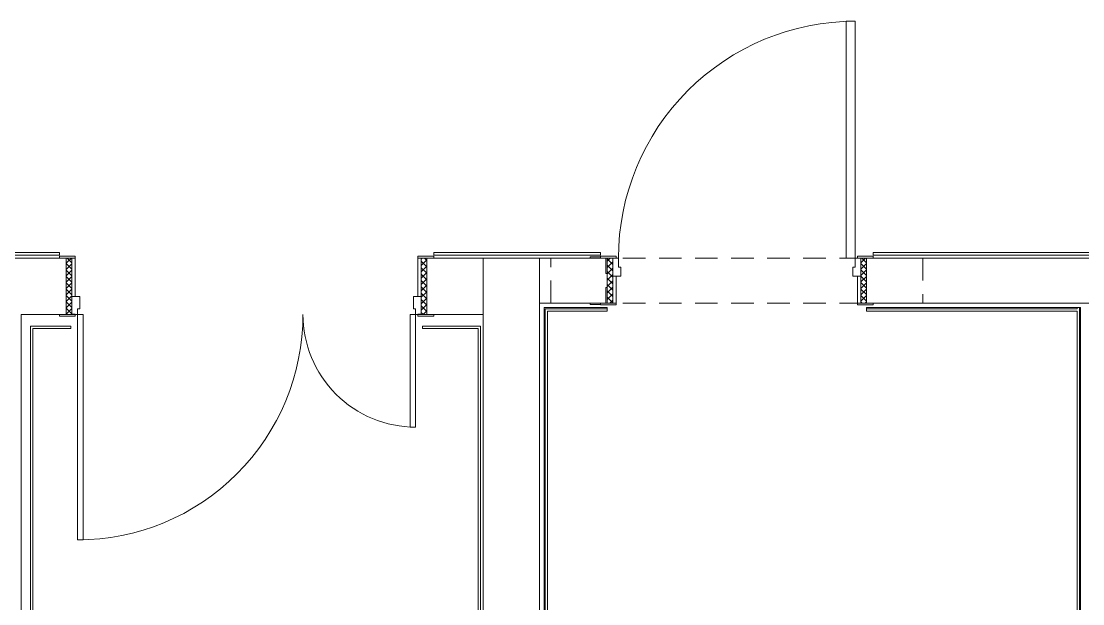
# Model space of a CAD drawing. Header units: millimetres. Extents: x 5993 to 95364, y 94667 to 143522.
# Drawn here: x 47273.4 to 47656.8, y 119116.3 to 119326.5 of the extents above; entities that cross this region are included whole.
import ezdxf

# ---------------------------------------------------------------- set-up
doc = ezdxf.new("R2010")
doc.units = ezdxf.units.MM
doc.linetypes.add('200_ШТРИХ_ш1п0_6_', pattern=[160, 100, -60])
for name, color, linetype, lineweight in [('0-2', 7, 'Continuous', 9), ('Двери', 7, 'Continuous', 9), ('Каркас_Импост', 7, 'Continuous', 13), ('Каркас_Импост-1', 7, 'Continuous', 9), ('Обобщенные модели', 7, 'Continuous', 9), ('Общие ребра', 7, 'Continuous', 9), ('Открывание-1', 7, 'Continuous', 9), ('Панель', 7, 'Continuous', 13), ('Перемычка_Пунктирные линии-1', 7, '200_ШТРИХ_ш1п0_6_', 9), ('Стены', 7, 'Continuous', 9), ('Стены-1', 7, 'Continuous', 13)]:
    doc.layers.add(name, color=color, linetype=linetype, lineweight=lineweight)

# ---------------------------------------------------------------- blocks, each defined once
blk = doc.blocks.new('Дверь_СКБ_2Ст_Внутренняя_ШЕР - СОШ_Д-31__Дв_1600x2100h_ЛК_Лифтовой холл _зона безопасности МГН__EIS60-26412155-АИ2_01_План напольных покрытий и плинтусов 1го этажа _Часть 1_')
at = {"layer": 'Двери'}
h = blk.add_hatch(dxfattribs=at)
h.set_pattern_fill('FP_56', color=256, style=0, pattern_type=2)
h.set_pattern_definition([(135, (1501.411, 189.685), (-14.14213562373095, -14.14213562373095), []), (225, (1501.411, 189.685), (14.14213562373095, -14.14213562373095), [])])
h.paths.add_polyline_path([(812.4999999999193, 124.9999999999239), (787.4999999999162, 124.9999999999239), (787.4999999999162, -125.0000000000496), (812.4999999999193, -125.0000000000496)], flags=0)
at = {"layer": 'Каркас_Импост-1'}
h = blk.add_hatch(dxfattribs=at)
h.set_pattern_fill('FP_57', color=256, style=0, pattern_type=2)
h.set_pattern_definition([(45, (-621.384, 189.685), (-14.14213562373095, 14.14213562373095), []), (135, (-621.384, 189.685), (-14.14213562373095, -14.14213562373095), [])])
h.paths.add_polyline_path([(-762.5000000000952, 124.9999999999283), (-787.5000000000895, 124.9999999999283), (-787.5000000000895, -125.0000000000799), (-762.5000000000952, -125.0000000000799)], flags=0)
at = {"layer": 'Каркас_Импост'}
for p, q in [((-747.5000000000055, 132.999999999997), (-817.5000000000058, 132.999999999997)), ((-817.5000000000058, 132.999999999997), (-817.5000000000058, 124.9999999999961)), ((-817.5000000000058, 124.9999999999961), (-747.5000000000055, 124.9999999999961)), ((-762.5000000000057, 124.9999999999942), (-787.5000000000059, 124.9999999999942)), ((-787.5000000000059, 124.9999999999942), (-787.5000000000059, -125.0000000000086)), ((-737.5000000000066, 125.0000000009499), (-762.5000000000068, 125.0000000009499)), ((-762.5000000000068, 125.0000000009499), (-762.5000000000068, 45.00000000094988)), ((-762.5000000000057, -125.0000000000086), (-762.5000000000057, 124.9999999999942)), ((-747.5000000000055, 124.9999999999961), (-762.5000000000057, 124.9999999999961)), ((-762.5000000000057, 124.9999999999961), (-762.5000000000057, 123.9999999999969)), ((-762.5000000000057, 123.9999999999969), (-747.5000000000055, 123.9999999999969)), ((-747.5000000000055, 124.9999999999961), (-747.5000000000055, 132.999999999997)), ((-747.5000000000055, 123.9999999999969), (-747.5000000000055, 124.9999999999961)), ((-737.5000000000066, 100.0000000009506), (-737.5000000000066, 125.0000000009499)), ((-727.5000000000061, 100.0000000009506), (-737.5000000000066, 100.0000000009506)), ((-727.5000000000061, 45.00000000094988), (-727.5000000000061, 100.0000000009506)), ((762.4999999999931, 100.0000000009506), (752.4999999999941, 100.0000000009506)), ((752.4999999999941, 100.0000000009506), (752.4999999999941, 45.00000000094988)), ((762.4999999999931, 125.0000000009499), (762.4999999999931, 100.0000000009506)), ((787.4999999999932, 125.0000000009499), (762.4999999999931, 125.0000000009499)), ((842.4999999999952, 132.9999999999828), (772.4999999999952, 132.9999999999828)), ((772.4999999999952, 132.9999999999828), (772.4999999999952, 124.9999999999716)), ((787.4999999999959, 124.9999999999959), (772.4999999999952, 124.9999999999959)), ((772.4999999999952, 124.9999999999959), (772.4999999999952, 123.9999999999966)), ((772.4999999999952, 124.9999999999716), (842.4999999999952, 124.9999999999716)), ((772.4999999999952, 123.9999999999966), (787.4999999999959, 123.9999999999966)), ((787.4999999999932, 45.00000000094988), (787.4999999999932, 125.0000000009499)), ((812.4999999999956, 124.999999999994), (787.499999999995, 124.999999999994)), ((787.499999999995, 124.999999999994), (787.499999999995, -124.9999999999814)), ((787.4999999999959, 123.9999999999966), (787.4999999999959, 124.9999999999959)), ((812.4999999999956, -124.9999999999814), (812.4999999999956, 124.999999999994)), ((842.4999999999952, 124.9999999999716), (842.4999999999952, 132.9999999999828)), ((-762.5000000000068, 45.00000000094988), (-727.5000000000061, 45.00000000094988)), ((-747.5000000000055, 44.99999999998145), (-762.5000000000057, 44.99999999998145)), ((-762.5000000000057, 44.99999999998145), (-762.5000000000057, -125.0000000000036)), ((-747.5000000000055, -125.0000000000036), (-747.5000000000055, 44.99999999998145)), ((752.4999999999941, 45.00000000094988), (787.4999999999932, 45.00000000094988)), ((787.4999999999959, 44.99999999998118), (772.4999999999949, 44.99999999998118)), ((772.4999999999949, 44.99999999998118), (772.4999999999949, -125.0000000000038)), ((787.4999999999959, -125.0000000000038), (787.4999999999959, 44.99999999998118)), ((-747.5000000000055, -125.0000000000036), (-817.5000000000058, -125.0000000000036)), ((-817.5000000000058, -125.0000000000036), (-817.5000000000058, -132.9999999999989)), ((-817.5000000000058, -132.9999999999989), (-747.5000000000055, -132.9999999999989)), ((-787.5000000000059, -125.0000000000086), (-762.5000000000057, -125.0000000000086)), ((-762.5000000000057, -125.0000000000036), (-747.5000000000055, -125.0000000000036)), ((-747.5000000000055, -132.9999999999989), (-747.5000000000055, -125.0000000000036)), ((772.4999999999949, -125.0000000000038), (787.4999999999959, -125.0000000000038)), ((842.4999999999952, -125.0000000000041), (772.4999999999949, -125.0000000000041)), ((772.4999999999949, -125.0000000000041), (772.4999999999949, -133.0000000000118)), ((772.4999999999949, -133.0000000000118), (842.4999999999952, -133.0000000000118)), ((787.499999999995, -124.9999999999814), (812.4999999999956, -124.9999999999814)), ((842.4999999999952, -133.0000000000118), (842.4999999999952, -125.0000000000041))]:
    blk.add_line(p, q, dxfattribs=at)
at = {"layer": 'Открывание-1'}
for centre, radius, start, end in [((762.4999999999968, 125.0000000009466), 999.9999999999993, 89.99999999999984, 179.9999999999999), ((-737.5000000000017, 125.0000000009515), 500.0000000000004, 1.590277340731758e-13, 90.00000000000017)]:
    blk.add_arc(centre, radius, start, end, dxfattribs=at)
at = {"layer": 'Панель'}
for p, q in [((762.4999999999984, 1125.000000000946), (737.4999999999984, 1125.000000000946)), ((737.4999999999984, 1125.000000000946), (737.4999999999935, 125.0000000009462)), ((762.4999999999935, 125.000000000946), (762.4999999999984, 1125.000000000946)), ((-737.5000000000098, 625.000000000957), (-737.5000000000075, 125.000000000957)), ((-712.5000000000098, 625.0000000009571), (-737.5000000000098, 625.0000000009571)), ((-712.5000000000075, 125.0000000009571), (-712.5000000000098, 625.000000000957)), ((-737.5000000000075, 125.000000000957), (-712.5000000000075, 125.000000000957)), ((737.4999999999935, 125.0000000009462), (762.4999999999935, 125.0000000009462))]:
    blk.add_line(p, q, dxfattribs=at)
blk = doc.blocks.new('Дверь_СКБ_1Ст_Внутренняя_ШЕР - СОШ_Д-11_Дв_1150x2100h_с_у МГН и персонала_ КЛГ-28021002-АИ2_01_План напольных покрытий и плинтусов 1го этажа _Часть 1_')
at = {"layer": 'Двери'}
h = blk.add_hatch(dxfattribs=at)
h.set_pattern_fill('FP_29', color=256, style=0, pattern_type=2)
h.set_pattern_definition([(135, (1726.411, 164.685), (-14.14213562373095, -14.14213562373095), []), (225, (1726.411, 164.685), (14.14213562373095, -14.14213562373095), [])])
h.paths.add_polyline_path([(587.5000000000657, -99.99999999989497), (587.5000000000657, 100.0000000000682), (562.5000000000714, 100.0000000000682), (562.5000000000714, -99.99999999989497)], flags=0)
at = {"layer": 'Каркас_Импост-1'}
h = blk.add_hatch(dxfattribs=at)
h.set_pattern_fill('FP_30', color=256, style=0, pattern_type=2)
h.set_pattern_definition([(45, (-396.384, 164.685), (-14.14213562373095, 14.14213562373095), []), (135, (-396.384, 164.685), (-14.14213562373095, -14.14213562373095), [])])
h.paths.add_polyline_path([(-537.4999999999385, -99.99999999991662), (-537.4999999999385, 100.0000000000769), (-562.4999999999328, 100.0000000000769), (-562.4999999999328, -99.99999999991662)], flags=0)
at = {"layer": 'Каркас_Импост'}
for p, q in [((-522.5000000000047, 107.999999999997), (-592.500000000005, 107.999999999997)), ((-592.500000000005, 107.999999999997), (-592.500000000005, 99.99999999999613)), ((-592.500000000005, 99.99999999999613), (-522.5000000000047, 99.99999999999613)), ((-537.5000000000049, 99.99999999999422), (-562.500000000005, 99.99999999999422)), ((-562.500000000005, 99.99999999999422), (-562.500000000005, -100.0000000000016)), ((-512.5000000000061, 100.0000000009477), (-537.5000000000068, 100.0000000009477)), ((-537.5000000000068, 100.0000000009477), (-537.5000000000068, 20.00000000094768)), ((-537.5000000000049, -100.0000000000016), (-537.5000000000049, 99.99999999999422)), ((-522.5000000000047, 99.99999999999613), (-537.5000000000049, 99.99999999999613)), ((-537.5000000000049, 99.99999999999613), (-537.5000000000049, 98.99999999999687)), ((-537.5000000000049, 98.99999999999687), (-522.5000000000047, 98.99999999999687)), ((-522.5000000000047, 99.99999999999613), (-522.5000000000047, 107.999999999997)), ((-522.5000000000047, 98.99999999999687), (-522.5000000000047, 99.99999999999613)), ((-512.5000000000061, 60.00000000094841), (-512.5000000000061, 100.0000000009477)), ((537.4999999999933, 100.0000000009477), (537.4999999999933, 60.00000000094841)), ((562.4999999999933, 100.0000000009477), (537.4999999999933, 100.0000000009477)), ((617.4999999999964, 107.9999999999829), (547.499999999996, 107.9999999999829)), ((547.499999999996, 107.9999999999829), (547.499999999996, 99.99999999997168)), ((562.4999999999967, 99.99999999999594), (547.499999999996, 99.99999999999594)), ((547.499999999996, 99.99999999999594), (547.499999999996, 98.99999999999663)), ((547.499999999996, 99.99999999997168), (617.4999999999964, 99.99999999997168)), ((547.499999999996, 98.99999999999663), (562.4999999999967, 98.99999999999663)), ((562.4999999999933, 20.00000000094768), (562.4999999999933, 100.0000000009477)), ((587.4999999999964, 99.99999999999409), (562.4999999999958, 99.99999999999409)), ((562.4999999999958, 99.99999999999412), (562.4999999999958, -99.99999999997155)), ((562.4999999999967, 98.99999999999663), (562.4999999999967, 99.99999999999594)), ((587.4999999999964, -99.99999999997155), (587.4999999999964, 99.99999999999409)), ((617.4999999999964, 99.99999999997168), (617.4999999999964, 107.9999999999829)), ((-502.5000000000056, 60.00000000094841), (-512.5000000000061, 60.00000000094841)), ((-502.5000000000056, 20.00000000094768), (-502.5000000000056, 60.00000000094841)), ((537.4999999999933, 60.00000000094841), (527.499999999994, 60.00000000094841)), ((527.499999999994, 60.00000000094841), (527.499999999994, 20.00000000094768)), ((-537.5000000000068, 20.00000000094768), (-502.5000000000056, 20.00000000094768)), ((-522.5000000000047, 19.99999999998391), (-537.5000000000049, 19.99999999998391)), ((-537.5000000000049, 19.99999999998391), (-537.5000000000049, -100.0000000000032)), ((-522.5000000000047, -100.0000000000032), (-522.5000000000047, 19.99999999998391)), ((527.499999999994, 20.00000000094768), (562.4999999999933, 20.00000000094768)), ((562.4999999999967, 19.99999999998368), (547.499999999996, 19.99999999998368)), ((547.499999999996, 19.99999999998368), (547.499999999996, -100.0000000000034)), ((562.4999999999967, -100.0000000000034), (562.4999999999967, 19.99999999998368)), ((-522.5000000000047, -100.0000000000032), (-592.500000000005, -100.0000000000032)), ((-592.500000000005, -100.0000000000032), (-592.500000000005, -107.9999999999984)), ((-592.500000000005, -107.9999999999984), (-522.5000000000047, -107.9999999999984)), ((-562.500000000005, -100.0000000000016), (-537.5000000000049, -100.0000000000016)), ((-537.5000000000049, -100.0000000000032), (-522.5000000000047, -100.0000000000032)), ((-522.5000000000047, -107.9999999999984), (-522.5000000000047, -100.0000000000032)), ((547.499999999996, -100.0000000000034), (562.4999999999967, -100.0000000000034)), ((617.499999999996, -100.0000000000036), (547.4999999999957, -100.0000000000036)), ((547.4999999999957, -100.0000000000036), (547.4999999999957, -108.0000000000112)), ((547.4999999999957, -108.0000000000112), (617.499999999996, -108.0000000000112)), ((562.4999999999958, -99.99999999997151), (587.4999999999964, -99.99999999997151)), ((617.499999999996, -108.0000000000112), (617.499999999996, -100.0000000000036))]:
    blk.add_line(p, q, dxfattribs=at)
at = {"layer": 'Открывание-1'}
blk.add_arc((537.4999999999833, 100.0000000009466), 1049.999999999988, 89.99999999999898, 180, dxfattribs=at)
at = {"layer": 'Панель'}
for p, q in [((537.5000000000011, 1150.000000000936), (497.5000000000011, 1150.000000000936)), ((497.5000000000011, 1150.000000000936), (497.499999999996, 100.000000000936)), ((537.499999999996, 100.0000000009357), (537.5000000000011, 1150.000000000936)), ((497.499999999996, 100.000000000936), (537.499999999996, 100.000000000936))]:
    blk.add_line(p, q, dxfattribs=at)
blk = doc.blocks.new('АР_Перемычка - АР_Перемычка-27989294-АИ2_01_План напольных покрытий и плинтусов 1го этажа _Часть 1_')
at = {"layer": 'Обобщенные модели'}
blk.add_line((-250, -99.99999999999349), (-243, -99.99999999999349), dxfattribs=at)
at = {"layer": 'Перемычка_Пунктирные линии-1'}
for p, q in [((-250, 100.0000000000065), (1400.000000000003, 100.0000000000065)), ((-250, -99.99999999999349), (-250, 100.0000000000065)), ((1400.000000000003, 100.0000000000065), (1400.000000000003, -99.99999999999349)), ((-250, -99.99999999999349), (1400.000000000003, -99.99999999999349))]:
    blk.add_line(p, q, dxfattribs=at)
blk = doc.blocks.new('154_Стойка_СКБ_Уголок - СМ-2230_200-V195-АИ2_01_План напольных покрытий и плинтусов 1го этажа _Часть 1_')
at = {"layer": 'Обобщенные модели'}
for p, q in [((130.9999999999933, 81.00000000001329), (130.9999999999933, 150.0000000000131)), ((199.9999999999932, 156.0000000000131), (154.9999999999658, 156.0000000000131)), ((154.9999999999631, 150.0000000000131), (199.9999999999932, 150.0000000000131)), ((199.9999999999932, 150.0000000000131), (199.9999999999932, 156.0000000000131)), ((124.9999999999926, 81.00000000001329), (130.9999999999933, 81.00000000001329)), ((130.9999999999922, 19.00000000001329), (124.9999999999923, 19.00000000001329)), ((130.9999999999922, -49.99999999998694), (130.9999999999922, 19.00000000001329)), ((199.9999999999924, -49.99999999998694), (154.9999999999621, -49.99999999998694)), ((154.9999999999653, -55.99999999998696), (199.9999999999924, -55.99999999998696)), ((199.9999999999924, -55.99999999998696), (199.9999999999924, -49.99999999998694))]:
    blk.add_line(p, q, dxfattribs=at)

msp = doc.modelspace()

# ---------------------------------------------------------------- linework, layer by layer
at = {"layer": 'Общие ребра'}
for p, q in [((47485.00660660116, 119222.7664344732), (47462.62284517185, 119222.7664344732)), ((47462.62284517185, 119221.9524795122), (47462.62284517185, 119222.7664344732)), ((47462.62284517185, 119221.9524795122), (47462.62284517185, 118943.5798828276)), ((47654.71621598337, 119222.7664344732), (47578.61142712372, 119222.7664344732)), ((47654.71621598337, 119222.7664344732), (47654.71621598337, 119223.1734119538)), ((47655.53017094443, 119223.1734119538), (47655.53017094443, 118943.1729053471))]:
    msp.add_line(p, q, dxfattribs=at)
at = {"layer": 'Стены'}
for p, q in [((47157.38973477215, 119243.0339130038), (47287.21555106223, 119243.0339130038)), ((47287.21555106223, 119242.0571670505), (47157.38973477215, 119242.0571670505)), ((47287.21555106223, 119243.0339130038), (47287.21555106223, 119242.0571670505)), ((47422.33207459909, 119243.0339130038), (47482.56474171791, 119243.0339130038)), ((47422.33207459909, 119243.0339130038), (47422.33207459909, 119242.0571670505)), ((47482.56474171791, 119242.0571670505), (47422.33207459909, 119242.0571670505)), ((47482.56474171791, 119243.0339130038), (47482.56474171791, 119242.0571670505)), ((47581.05329200694, 119243.0339130038), (47771.5187528963, 119243.0339130038)), ((47581.05329200694, 119243.0339130038), (47581.05329200694, 119242.0571670505)), ((47771.5187528963, 119242.0571670505), (47581.05329200694, 119242.0571670505)), ((47276.68973881124, 119216.5261666668), (47291.30023036238, 119216.5261666668)), ((47276.68973881124, 118595.844811106), (47276.68973881124, 119216.5261666668)), ((47291.30023036238, 119215.6308162096), (47277.58508926842, 119215.6308162096)), ((47277.58508926842, 119215.6308162096), (47277.58508926842, 118595.844811106)), ((47291.30023036238, 119216.5261666668), (47291.30023036238, 119215.6308162096)), ((47418.31790203667, 119216.5261666668), (47439.25770787273, 119216.5261666668)), ((47418.31790203667, 119216.5261666668), (47418.31790203667, 119215.6308162096)), ((47438.36235741556, 119215.6308162096), (47418.31790203667, 119215.6308162096)), ((47438.36235741556, 118906.4575422133), (47438.36235741556, 119215.6308162096)), ((47439.25770787273, 119216.5261666668), (47439.25770787273, 118906.4569908601))]:
    msp.add_line(p, q, dxfattribs=at)
at = {"layer": 'Стены-1'}
for p, q in [((47273.37831672405, 119241.0804210972), (47253.02944269739, 119241.0804210972)), ((47287.21555106215, 119241.0804210972), (47273.37831672405, 119241.0804210972)), ((47440.23908374253, 119241.0804210972), (47422.33207459909, 119241.0804210972)), ((47440.23908374253, 119220.7315470706), (47440.23908374253, 119241.0804210972)), ((47440.23908374253, 119241.0804210972), (47440.23908374253, 118907.3588870602)), ((47460.58795776917, 119241.0804210972), (47440.23908374253, 119241.0804210972)), ((47478.90194439316, 119241.0804210972), (47460.58795776917, 119241.0804210972)), ((47460.58795776917, 119241.0804210972), (47460.58795776917, 119224.8013218759)), ((47460.58795776917, 118907.3588870602), (47460.58795776917, 119241.0804210972)), ((47767.85595557152, 119241.0804210972), (47581.05329200691, 119241.0804210972)), ((47460.58795776917, 119224.8013218759), (47478.90194439316, 119224.8013218759)), ((47485.00660660116, 119223.1734119538), (47462.21586769131, 119223.1734119538)), ((47462.21586769131, 119223.1734119538), (47462.21586769131, 119222.7664344732)), ((47462.21586769131, 119222.7664344732), (47462.21586769131, 119221.9524795122)), ((47462.21586769131, 119221.9524795122), (47462.21586769131, 118943.1729053471)), ((47463.4368001329, 119221.9524795122), (47485.00660660116, 119221.9524795122)), ((47463.4368001329, 118944.3938377887), (47463.4368001329, 119221.9524795122)), ((47485.00660660116, 119221.9524795122), (47485.00660660116, 119223.1734119538)), ((47654.71621598337, 119223.1734119538), (47578.61142712372, 119223.1734119538)), ((47578.61142712372, 119223.1734119538), (47578.61142712372, 119221.9524795122)), ((47578.61142712372, 119221.9524795122), (47654.71621598337, 119221.9524795122)), ((47581.05329200691, 119224.8013218759), (47767.85595557152, 119224.8013218759)), ((47655.93714842497, 119223.1734119538), (47654.71621598337, 119223.1734119538)), ((47654.71621598337, 119221.9524795122), (47654.71621598337, 118944.3938377887)), ((47655.93714842497, 118943.1729053471), (47655.93714842497, 119223.1734119538)), ((47273.37831672402, 118630.6142002978), (47273.37831672405, 119220.7315470706)), ((47273.37831672405, 119220.7315470706), (47287.21555106215, 119220.7315470706)), ((47422.33207459909, 119220.7315470706), (47440.23908374253, 119220.7315470706))]:
    msp.add_line(p, q, dxfattribs=at)

# ---------------------------------------------------------------- block references
at = {"layer": '0-2', "xscale": 0.08139549610658335, "yscale": 0.08139549610658335, "zscale": 0.08139549610658335}
for name, p in [('Дверь_СКБ_1Ст_Внутренняя_ШЕР - СОШ_Д-11_Дв_1150x2100h_с_у МГН и персонала_ КЛГ-28021002-АИ2_01_План напольных покрытий и плинтусов 1го этажа _Часть 1_', (47530.79157316108, 119232.9408714866)), ('АР_Перемычка - АР_Перемычка-27989294-АИ2_01_План напольных покрытий и плинтусов 1го этажа _Часть 1_', (47485.00660660116, 119232.9408714866))]:
    msp.add_blockref(name, p, dxfattribs=at)
at = {"layer": '0-2', "xscale": 0.08139549610658335, "yscale": 0.08139549610658335, "zscale": 0.08139549610658335, "rotation": 180}
for name, p in [('Дверь_СКБ_2Ст_Внутренняя_ШЕР - СОШ_Д-31__Дв_1600x2100h_ЛК_Лифтовой холл _зона безопасности МГН__EIS60-26412155-АИ2_01_План напольных покрытий и плинтусов 1го этажа _Часть 1_', (47355.79125653196, 119230.9059840839)), ('154_Стойка_СКБ_Уголок - СМ-2230_200-V195-АИ2_01_План напольных покрытий и плинтусов 1го этажа _Часть 1_', (47495.18104361447, 119237.0106462919))]:
    msp.add_blockref(name, p, dxfattribs=at)

doc.saveas('drawing.dxf')
